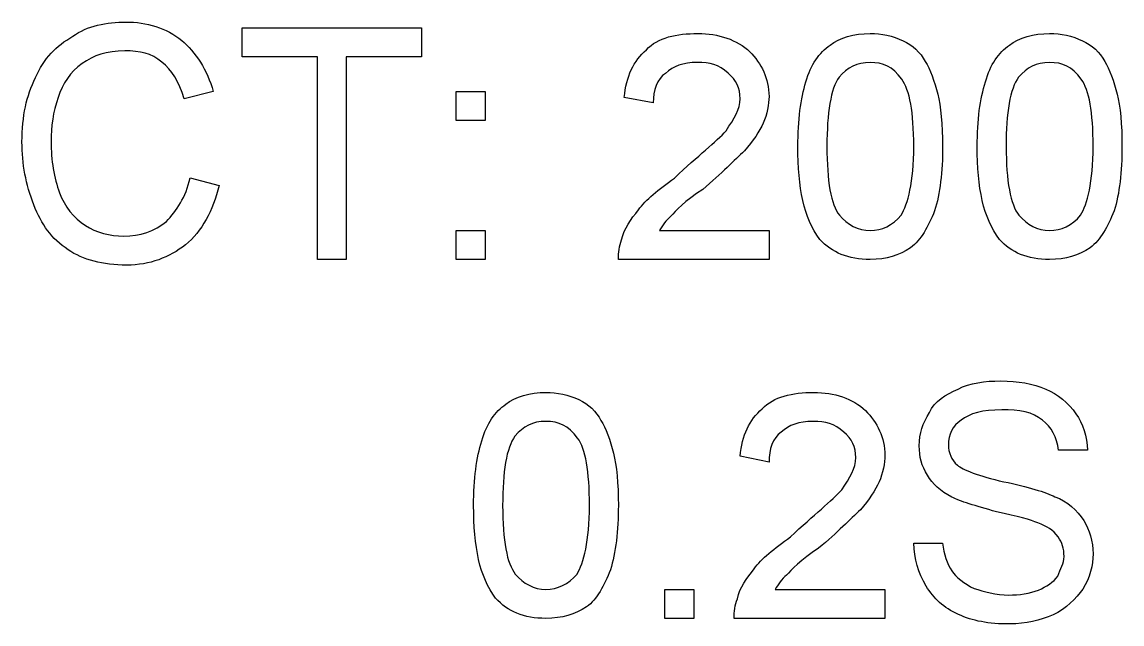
# Model space of a CAD drawing. Header units: millimetres. Extents: x 12 to 286, y 8 to 173.
# Drawn here: x 198.22 to 204.93, y 96.52 to 100.19 of the extents above; entities that cross this region are included whole.
import ezdxf

# ---------------------------------------------------------------- set-up
doc = ezdxf.new("R2010")
doc.units = ezdxf.units.MM
doc.layers.get('0').update_dxf_attribs({"linetype": 'CONTINUOUS'})

msp = doc.modelspace()

# ---------------------------------------------------------------- linework, layer by layer
at = {"color": 0}
for p, q in [((199.566, 99.9765), (199.566, 100.153)), ((199.566, 100.153), (200.66, 100.153)), ((200.66, 100.153), (200.66, 99.9765)), ((200.025, 99.9765), (199.566, 99.9765)), ((200.025, 98.7418), (200.025, 99.9765)), ((200.66, 99.9765), (200.201, 99.9765)), ((200.201, 99.9765), (200.201, 98.7418)), ((199.39, 99.7645), (199.213, 99.7204)), ((200.871, 99.5895), (200.871, 99.7659)), ((200.871, 99.7659), (201.047, 99.7659)), ((201.047, 99.7659), (201.047, 99.5895)), ((202.071, 99.6957), (201.895, 99.7299)), ((201.047, 99.5895), (200.871, 99.5895)), ((202.953, 99.4297), (202.953, 99.4297)), ((204.046, 99.4297), (204.046, 99.4297)), ((199.249, 99.2396), (199.426, 99.1926)), ((200.871, 98.7418), (200.871, 98.9182)), ((200.871, 98.9182), (201.047, 98.9182)), ((201.047, 98.9182), (201.047, 98.7418)), ((202.109, 98.9182), (202.777, 98.9182)), ((202.777, 98.9182), (202.777, 98.7418)), ((200.201, 98.7418), (200.025, 98.7418)), ((201.047, 98.7418), (200.871, 98.7418)), ((202.777, 98.7418), (201.859, 98.7418)), ((202.777, 97.5071), (202.601, 97.5431)), ((204.717, 97.579), (204.541, 97.579)), ((200.977, 97.2425), (200.977, 97.2425)), ((203.659, 97.0139), (203.835, 97.0139)), ((202.142, 96.5549), (202.142, 96.7313)), ((202.142, 96.7313), (202.318, 96.7313)), ((202.318, 96.7313), (202.318, 96.5549)), ((202.814, 96.7313), (203.483, 96.7313)), ((203.483, 96.7313), (203.483, 96.5549)), ((202.318, 96.5549), (202.142, 96.5549)), ((203.483, 96.5549), (202.565, 96.5549))]:
    msp.add_line(p, q, dxfattribs=at)
for points in [[(198.534, 100.102), (198.623, 100.166), (198.741, 100.189), (198.859, 100.189)], [(198.859, 100.189), (198.983, 100.189), (199.107, 100.152), (199.198, 100.077)], [(198.307, 99.8499), (198.356, 99.967), (198.435, 100.044), (198.534, 100.102)], [(199.198, 100.077), (199.283, 100.005), (199.354, 99.8982), (199.39, 99.7645)], [(202.03, 100.02), (202.099, 100.095), (202.213, 100.119), (202.344, 100.119)], [(202.344, 100.119), (202.468, 100.119), (202.583, 100.081), (202.66, 100.008)], [(203.149, 100.048), (203.207, 100.095), (203.295, 100.119), (203.394, 100.119)], [(203.394, 100.119), (203.46, 100.119), (203.533, 100.104), (203.594, 100.075)], [(204.242, 100.048), (204.301, 100.095), (204.389, 100.119), (204.487, 100.119)], [(204.487, 100.119), (204.555, 100.119), (204.626, 100.104), (204.687, 100.075)], [(198.852, 100.013), (198.739, 100.013), (198.662, 99.9864), (198.592, 99.9352)], [(199.077, 99.9437), (199.016, 100), (198.942, 100.013), (198.852, 100.013)], [(201.895, 99.7299), (201.907, 99.8569), (201.952, 99.9532), (202.03, 100.02)], [(203.002, 99.8238), (203.031, 99.9314), (203.084, 100.002), (203.149, 100.048)], [(203.594, 100.075), (203.652, 100.048), (203.7, 100.004), (203.729, 99.949)], [(204.096, 99.8238), (204.125, 99.9314), (204.177, 100.002), (204.242, 100.048)], [(204.687, 100.075), (204.746, 100.048), (204.793, 100.004), (204.823, 99.949)], [(199.213, 99.7204), (199.182, 99.8266), (199.136, 99.8968), (199.077, 99.9437)], [(202.34, 99.9423), (202.252, 99.9423), (202.194, 99.9201), (202.146, 99.876)], [(202.528, 99.8774), (202.47, 99.9299), (202.417, 99.9423), (202.34, 99.9423)], [(202.66, 100.008), (202.73, 99.9367), (202.777, 99.8442), (202.777, 99.7356)], [(203.393, 99.9423), (203.313, 99.9423), (203.255, 99.912), (203.204, 99.8527)], [(203.586, 99.8403), (203.528, 99.9187), (203.474, 99.9423), (203.393, 99.9423)], [(203.729, 99.949), (203.76, 99.9035), (203.784, 99.8266), (203.805, 99.7493)], [(204.486, 99.9423), (204.406, 99.9423), (204.349, 99.912), (204.298, 99.8527)], [(204.68, 99.8403), (204.621, 99.9187), (204.568, 99.9423), (204.486, 99.9423)], [(204.823, 99.949), (204.852, 99.9035), (204.879, 99.8266), (204.898, 99.7493)], [(198.592, 99.9352), (198.518, 99.8859), (198.473, 99.8142), (198.445, 99.7285)], [(202.146, 99.876), (202.095, 99.8432), (202.071, 99.7726), (202.071, 99.6957)], [(202.601, 99.7218), (202.601, 99.7864), (202.576, 99.8361), (202.528, 99.8774)], [(198.225, 99.4586), (198.225, 99.617), (198.253, 99.7384), (198.307, 99.8499)], [(202.953, 99.4297), (202.953, 99.5948), (202.97, 99.7204), (203.002, 99.8238)], [(203.204, 99.8527), (203.153, 99.7825), (203.13, 99.635), (203.13, 99.4311)], [(203.659, 99.4311), (203.659, 99.6417), (203.634, 99.7726), (203.586, 99.8403)], [(204.046, 99.4297), (204.046, 99.5948), (204.063, 99.7204), (204.096, 99.8238)], [(204.298, 99.8527), (204.246, 99.7825), (204.222, 99.635), (204.222, 99.4311)], [(204.752, 99.4311), (204.752, 99.6417), (204.728, 99.7726), (204.68, 99.8403)], [(203.805, 99.7493), (203.823, 99.6763), (203.835, 99.5634), (203.835, 99.4297)], [(204.898, 99.7493), (204.917, 99.6763), (204.928, 99.5634), (204.928, 99.4297)], [(198.445, 99.7285), (198.414, 99.6417), (198.402, 99.5521), (198.402, 99.46)], [(202.515, 99.526), (202.565, 99.6019), (202.601, 99.6569), (202.601, 99.7218)], [(202.777, 99.7356), (202.777, 99.6901), (202.765, 99.6252), (202.742, 99.5729)], [(202.742, 99.5729), (202.719, 99.5246), (202.68, 99.4625), (202.628, 99.4033)], [(202.201, 99.2382), (202.346, 99.3757), (202.457, 99.46), (202.515, 99.526)], [(198.297, 99.0741), (198.249, 99.2008), (198.225, 99.3221), (198.225, 99.4586)], [(198.402, 99.46), (198.402, 99.3482), (198.42, 99.2367), (198.454, 99.1485)], [(203.087, 98.8646), (202.988, 98.9954), (202.953, 99.1775), (202.953, 99.4297)], [(203.13, 99.4311), (203.13, 99.2202), (203.154, 99.0741), (203.206, 99.012)], [(203.582, 99.012), (203.623, 99.0783), (203.659, 99.2131), (203.659, 99.4311)], [(203.835, 99.4297), (203.835, 99.278), (203.819, 99.1415), (203.786, 99.0381)], [(204.181, 98.8646), (204.082, 98.9954), (204.046, 99.1775), (204.046, 99.4297)], [(204.222, 99.4311), (204.222, 99.2202), (204.249, 99.0741), (204.3, 99.012)], [(204.676, 99.012), (204.717, 99.0783), (204.752, 99.2131), (204.752, 99.4311)], [(204.928, 99.4297), (204.928, 99.278), (204.913, 99.1415), (204.88, 99.0381)], [(202.628, 99.4033), (202.566, 99.3482), (202.49, 99.2671), (202.373, 99.169)], [(199.105, 98.9736), (199.165, 99.0381), (199.224, 99.121), (199.249, 99.2396)], [(201.982, 99.0438), (202.025, 99.1073), (202.103, 99.1665), (202.201, 99.2382)], [(198.454, 99.1485), (198.483, 99.0656), (198.541, 98.9926), (198.612, 98.9485)], [(199.426, 99.1926), (199.388, 99.0367), (199.321, 98.9143), (199.222, 98.8314)], [(202.373, 99.169), (202.264, 99.1002), (202.207, 99.0342), (202.179, 99.0053)], [(198.506, 98.8011), (198.403, 98.8688), (198.345, 98.9556), (198.297, 99.0741)], [(201.879, 98.8617), (201.894, 98.9323), (201.935, 98.9859), (201.982, 99.0438)], [(202.179, 99.0053), (202.15, 98.9831), (202.128, 98.9471), (202.109, 98.9182)], [(203.206, 99.012), (203.255, 98.9542), (203.32, 98.9182), (203.394, 98.9182)], [(203.394, 98.9182), (203.463, 98.9182), (203.531, 98.9499), (203.582, 99.012)], [(203.786, 99.0381), (203.747, 98.9418), (203.704, 98.8603), (203.64, 98.8138)], [(204.3, 99.012), (204.348, 98.9542), (204.413, 98.9182), (204.487, 98.9182)], [(204.487, 98.9182), (204.556, 98.9182), (204.625, 98.9499), (204.676, 99.012)], [(204.88, 99.0381), (204.84, 98.9418), (204.798, 98.8603), (204.734, 98.8138)], [(198.612, 98.9485), (198.673, 98.9072), (198.763, 98.884), (198.845, 98.884)], [(198.845, 98.884), (198.942, 98.884), (199.034, 98.9129), (199.105, 98.9736)], [(199.222, 98.8314), (199.121, 98.7545), (199.005, 98.7076), (198.863, 98.7076)], [(201.859, 98.7418), (201.858, 98.7848), (201.865, 98.8233), (201.879, 98.8617)], [(203.394, 98.7418), (203.258, 98.7418), (203.162, 98.7834), (203.087, 98.8646)], [(203.64, 98.8138), (203.569, 98.7654), (203.492, 98.7418), (203.394, 98.7418)], [(204.487, 98.7418), (204.351, 98.7418), (204.254, 98.7834), (204.181, 98.8646)], [(204.734, 98.8138), (204.663, 98.7654), (204.586, 98.7418), (204.487, 98.7418)], [(198.863, 98.7076), (198.717, 98.7076), (198.597, 98.7393), (198.506, 98.8011)], [(203.93, 97.9523), (203.999, 97.9897), (204.094, 98.002), (204.19, 98.002)], [(204.19, 98.002), (204.293, 98.002), (204.385, 97.9854), (204.464, 97.9509)], [(201.173, 97.8599), (201.232, 97.9068), (201.32, 97.9318), (201.418, 97.9318)], [(201.418, 97.9318), (201.484, 97.9318), (201.557, 97.9166), (201.618, 97.8877)], [(202.736, 97.8323), (202.805, 97.9068), (202.919, 97.9318), (203.05, 97.9318)], [(203.05, 97.9318), (203.174, 97.9318), (203.288, 97.8944), (203.365, 97.8214)], [(203.754, 97.809), (203.786, 97.8778), (203.853, 97.9191), (203.93, 97.9523)], [(204.464, 97.9509), (204.534, 97.9219), (204.604, 97.8669), (204.647, 97.802)], [(201.618, 97.8877), (201.677, 97.8613), (201.724, 97.8158), (201.753, 97.7607)], [(201.027, 97.6369), (201.056, 97.7427), (201.108, 97.8147), (201.173, 97.8599)], [(202.601, 97.5431), (202.613, 97.6697), (202.657, 97.7664), (202.736, 97.8323)], [(203.365, 97.8214), (203.436, 97.7498), (203.483, 97.6559), (203.483, 97.5487)], [(203.693, 97.6066), (203.693, 97.681), (203.714, 97.7456), (203.754, 97.809)], [(204.195, 97.8256), (204.079, 97.8256), (203.999, 97.8048), (203.948, 97.7621)], [(204.443, 97.7621), (204.384, 97.8133), (204.305, 97.8256), (204.195, 97.8256)], [(204.647, 97.802), (204.69, 97.7441), (204.714, 97.6616), (204.717, 97.579)], [(201.417, 97.7554), (201.337, 97.7554), (201.279, 97.7251), (201.229, 97.6658)], [(201.611, 97.6535), (201.552, 97.7304), (201.498, 97.7554), (201.417, 97.7554)], [(201.753, 97.7607), (201.783, 97.7166), (201.81, 97.6394), (201.829, 97.561)], [(203.046, 97.7554), (202.958, 97.7554), (202.899, 97.7332), (202.851, 97.6891)], [(203.233, 97.6905), (203.175, 97.7427), (203.123, 97.7554), (203.046, 97.7554)], [(203.948, 97.7621), (203.893, 97.7304), (203.87, 97.6711), (203.87, 97.6133)], [(204.541, 97.579), (204.531, 97.6602), (204.498, 97.7209), (204.443, 97.7621)], [(201.229, 97.6658), (201.177, 97.5953), (201.154, 97.4478), (201.154, 97.2425)], [(202.851, 97.6891), (202.8, 97.6559), (202.777, 97.5843), (202.777, 97.5071)], [(203.306, 97.5349), (203.306, 97.5995), (203.281, 97.6492), (203.233, 97.6905)], [(200.977, 97.2425), (200.977, 97.4079), (200.994, 97.5335), (201.027, 97.6369)], [(201.683, 97.2425), (201.683, 97.4549), (201.659, 97.5857), (201.611, 97.6535)], [(203.743, 97.4273), (203.706, 97.4838), (203.693, 97.5402), (203.693, 97.6066)], [(203.87, 97.6133), (203.87, 97.5625), (203.889, 97.5212), (203.925, 97.488)], [(201.829, 97.561), (201.848, 97.488), (201.859, 97.3762), (201.859, 97.2425)], [(203.221, 97.3391), (203.27, 97.4136), (203.306, 97.47), (203.306, 97.5349)], [(203.483, 97.5487), (203.483, 97.5032), (203.47, 97.4383), (203.448, 97.3861)], [(203.925, 97.488), (203.955, 97.4619), (204.056, 97.4217), (204.207, 97.3875)], [(203.892, 97.2936), (203.819, 97.3307), (203.776, 97.3737), (203.743, 97.4273)], [(202.907, 97.0509), (203.051, 97.1875), (203.163, 97.2728), (203.221, 97.3391)], [(203.448, 97.3861), (203.425, 97.3377), (203.386, 97.2757), (203.334, 97.2164)], [(204.207, 97.3875), (204.354, 97.3585), (204.464, 97.3226), (204.519, 97.2965)], [(204.164, 97.204), (204.03, 97.2425), (203.943, 97.2661), (203.892, 97.2936)], [(204.519, 97.2965), (204.593, 97.2704), (204.657, 97.2097), (204.695, 97.1518)], [(201.111, 96.6777), (201.013, 96.8072), (200.977, 96.9906), (200.977, 97.2425)], [(201.154, 97.2425), (201.154, 97.0319), (201.18, 96.8872), (201.231, 96.8252)], [(201.607, 96.8252), (201.648, 96.8911), (201.683, 97.0262), (201.683, 97.2425)], [(201.859, 97.2425), (201.859, 97.0911), (201.843, 96.9532), (201.811, 96.8513)], [(203.334, 97.2164), (203.272, 97.1599), (203.196, 97.0802), (203.079, 96.9821)], [(204.415, 97.1367), (204.373, 97.1571), (204.294, 97.1737), (204.164, 97.204)], [(204.539, 97.0509), (204.505, 97.0964), (204.475, 97.113), (204.415, 97.1367)], [(204.695, 97.1518), (204.728, 97.094), (204.752, 97.0248), (204.752, 96.9479)], [(202.687, 96.8569), (202.73, 96.9201), (202.809, 96.9793), (202.907, 97.0509)], [(203.735, 96.7521), (203.685, 96.8333), (203.662, 96.9162), (203.659, 97.0139)], [(203.835, 97.0139), (203.843, 96.9451), (203.861, 96.8886), (203.892, 96.8446)], [(204.575, 96.9327), (204.575, 96.9807), (204.564, 97.0181), (204.539, 97.0509)], [(203.079, 96.9821), (202.97, 96.9133), (202.912, 96.847), (202.884, 96.8181)], [(204.538, 96.8128), (204.552, 96.8569), (204.575, 96.8886), (204.575, 96.9327)], [(204.752, 96.9479), (204.752, 96.8816), (204.731, 96.8005), (204.69, 96.7327)], [(201.231, 96.8252), (201.279, 96.7673), (201.344, 96.7313), (201.418, 96.7313)], [(201.418, 96.7313), (201.487, 96.7313), (201.556, 96.7631), (201.607, 96.8252)], [(201.811, 96.8513), (201.771, 96.7549), (201.73, 96.672), (201.665, 96.6251)], [(202.584, 96.6749), (202.599, 96.7451), (202.64, 96.7976), (202.687, 96.8569)], [(202.884, 96.8181), (202.855, 96.7962), (202.833, 96.7602), (202.814, 96.7313)], [(203.892, 96.8446), (203.914, 96.81), (203.966, 96.7645), (204.028, 96.737)], [(204.42, 96.7274), (204.466, 96.7493), (204.512, 96.7754), (204.538, 96.8128)], [(203.932, 96.5786), (203.84, 96.6212), (203.781, 96.6749), (203.735, 96.7521)], [(204.028, 96.737), (204.085, 96.719), (204.161, 96.6971), (204.238, 96.6971)], [(204.238, 96.6971), (204.301, 96.6971), (204.367, 96.7066), (204.42, 96.7274)], [(204.69, 96.7327), (204.646, 96.6777), (204.588, 96.6128), (204.509, 96.5757)], [(201.418, 96.5549), (201.282, 96.5549), (201.185, 96.5962), (201.111, 96.6777)], [(202.565, 96.5549), (202.563, 96.5962), (202.57, 96.6364), (202.584, 96.6749)], [(201.665, 96.6251), (201.593, 96.5786), (201.517, 96.5549), (201.418, 96.5549)], [(204.245, 96.5207), (204.114, 96.5207), (204.016, 96.5398), (203.932, 96.5786)], [(204.509, 96.5757), (204.429, 96.544), (204.342, 96.5207), (204.245, 96.5207)]]:
    msp.add_open_spline(points, degree=3, dxfattribs=at)

doc.saveas('drawing.dxf')
